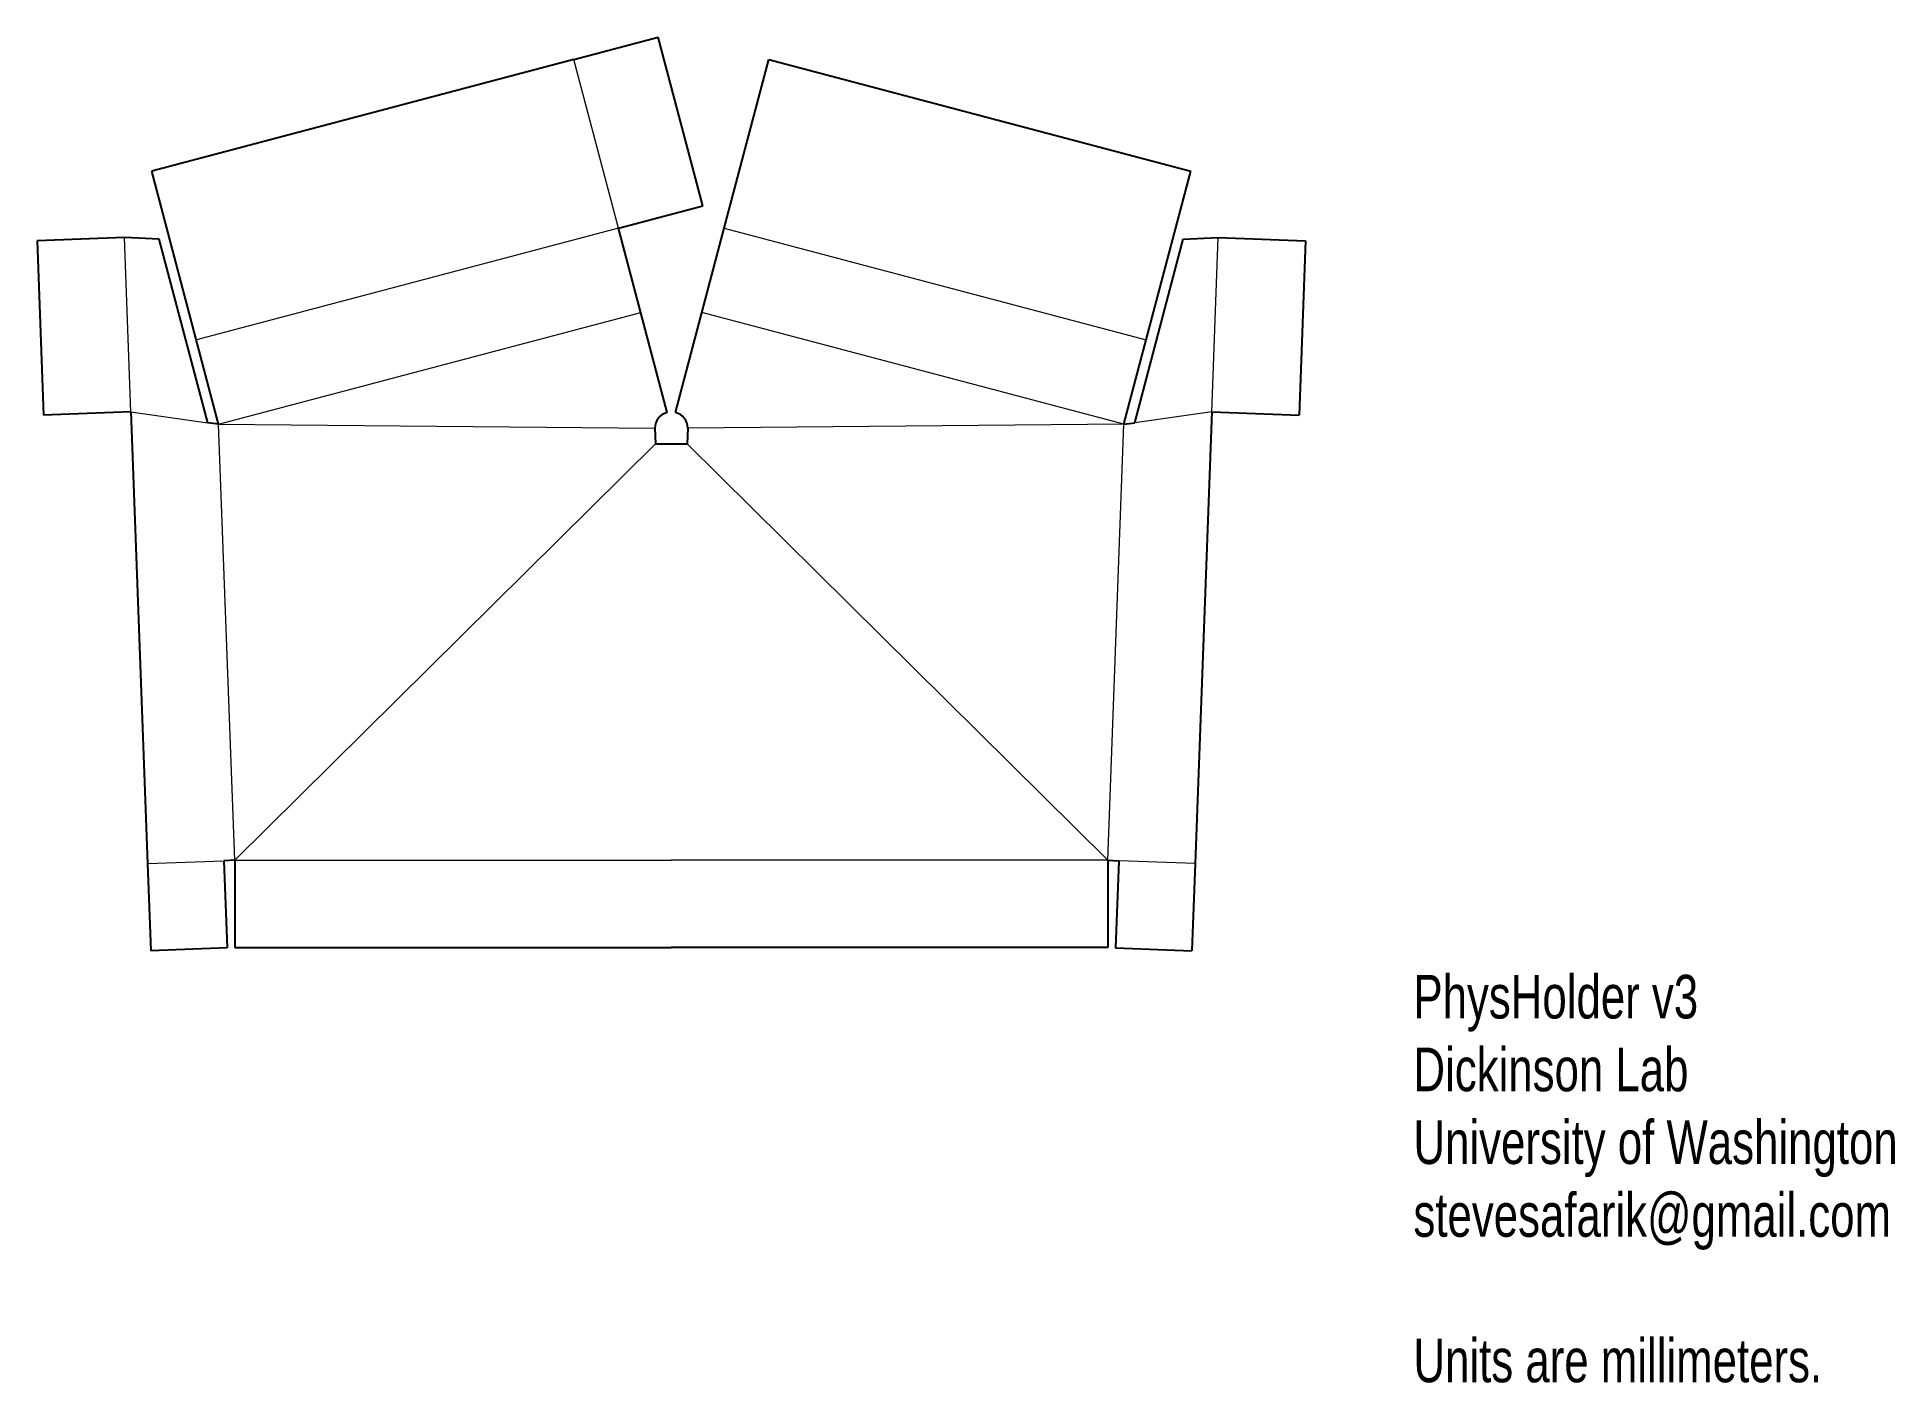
# Model space of a CAD drawing. Header units: millimetres. Extents: x -14.5 to 28, y -22.3 to 8.5.
import ezdxf

# ---------------------------------------------------------------- set-up
doc = ezdxf.new("R2010")
doc.units = ezdxf.units.MM
doc.layers.add('Dimensions', color=3, linetype='CONTINUOUS', lineweight=0)
doc.layers.add('Folds', color=8, linetype='CONTINUOUS', lineweight=0)
doc.layers.add('Outline', color=7, linetype='CONTINUOUS')
doc.styles.get("Standard").update_dxf_attribs({"font": 'txt', "width": 0.75})

msp = doc.modelspace()

# ---------------------------------------------------------------- linework, layer by layer
at = {"layer": 'Folds'}
for p, q in [((-1.212, 4.108), (-2.235, 7.975)), ((-12.38, -0.103), (-12.528, 3.894)), ((-1.212, 4.108), (-10.88, 1.551)), ((1.212, 4.108), (10.88, 1.551)), ((12.38, -0.103), (12.528, 3.894)), ((-10.369, -0.382), (-0.701, 2.175)), ((10.369, -0.382), (0.701, 2.175)), ((-12.38, -0.103), (-10.616, -0.348)), ((-10, -10.375), (-10.369, -0.382)), ((-10.369, -0.382), (-0.375, -0.473)), ((10.369, -0.382), (0.375, -0.473)), ((10, -10.375), (10.369, -0.382)), ((12.38, -0.103), (10.616, -0.348)), ((-0.362, -0.834), (-10, -10.375)), ((0.362, -0.834), (10, -10.375)), ((-11.999, -10.449), (-10.25, -10.385)), ((-10, -10.375), (0, -10.375)), ((10, -10.375), (0, -10.375)), ((11.999, -10.449), (10.25, -10.385))]:
    msp.add_line(p, q, dxfattribs=at)
at = {"layer": 'Outline'}
for p, q in [((-2.235, 7.975), (-0.301, 8.486)), ((0.721, 4.619), (-0.301, 8.486)), ((-2.235, 7.975), (-11.902, 5.418)), ((1.212, 4.108), (2.235, 7.975)), ((2.235, 7.975), (11.902, 5.418)), ((-10.369, -0.382), (-11.902, 5.418)), ((10.369, -0.382), (11.902, 5.418)), ((-1.212, 4.108), (0.721, 4.619)), ((-12.528, 3.894), (-14.526, 3.82)), ((-11.728, 3.855), (-12.528, 3.894)), ((-10.616, -0.348), (-11.728, 3.855)), ((-0.096, -0.114), (-1.212, 4.108)), ((0.096, -0.114), (1.212, 4.108)), ((10.616, -0.348), (11.728, 3.855)), ((11.728, 3.855), (12.528, 3.894)), ((12.528, 3.894), (14.526, 3.82)), ((-14.526, 3.82), (-14.379, -0.177)), ((14.526, 3.82), (14.379, -0.177)), ((-12.38, -0.103), (-14.379, -0.177)), ((-12.38, -0.103), (-11.999, -10.449)), ((-10.369, -0.382), (-10.616, -0.348)), ((10.369, -0.382), (10.616, -0.348)), ((12.38, -0.103), (11.999, -10.449)), ((12.38, -0.103), (14.379, -0.177)), ((-0.375, -0.473), (-0.362, -0.834)), ((-0.362, -0.834), (0.362, -0.834)), ((0.375, -0.473), (0.362, -0.834)), ((-11.999, -10.449), (-11.925, -12.448)), ((-10, -10.375), (-10.25, -10.385)), ((-10.25, -10.385), (-10.176, -12.383)), ((-10, -10.375), (-10, -12.375)), ((10, -10.375), (10, -12.375)), ((10, -10.375), (10.25, -10.385)), ((10.25, -10.385), (10.176, -12.383)), ((11.999, -10.449), (11.925, -12.448)), ((-10.176, -12.383), (-11.925, -12.448)), ((-10, -12.375), (0, -12.375)), ((10, -12.375), (0, -12.375)), ((10.176, -12.383), (11.925, -12.448))]:
    msp.add_line(p, q, dxfattribs=at)
for start, end in [(104.812, 179.4806), (0.5194, 75.188)]:
    msp.add_arc((0, -0.476), 0.375, start, end, dxfattribs=at)

# ---------------------------------------------------------------- texts
at = {"layer": 'Dimensions', "insert": (17, -13), "char_height": 1, "width": 100, "attachment_point": 1}
msp.add_mtext('PhysHolder v3\\PDickinson Lab\\PUniversity of Washington\\Pstevesafarik@gmail.com\\P\\PUnits are millimeters.\\P\\P', dxfattribs=at)

doc.saveas('drawing.dxf')
